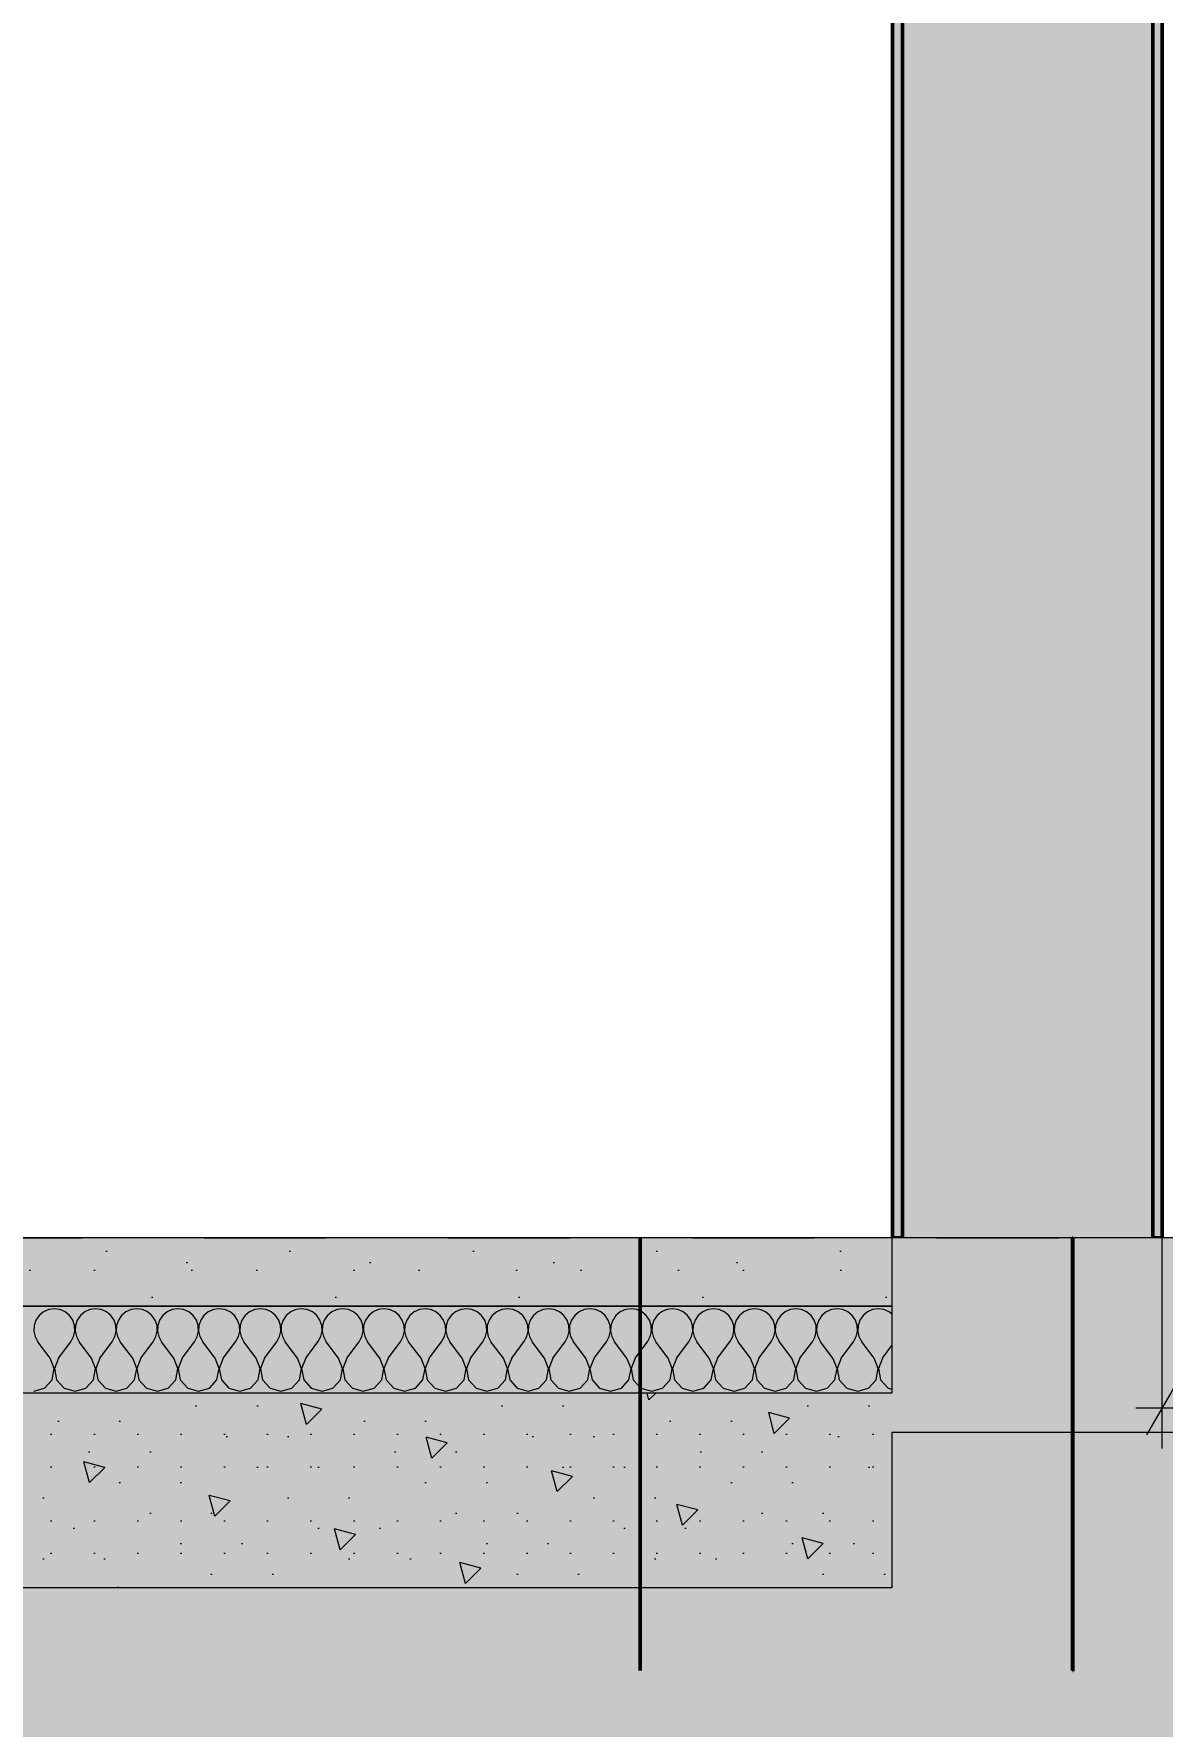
# Model space of a CAD drawing. Header units: millimetres. Extents: x -48147 to 1392261, y -496296 to 18123.
# Drawn here: x 1354969 to 1356273, y -492360 to -490404 of the extents above; entities that cross this region are included whole.
import ezdxf

# ---------------------------------------------------------------- set-up
doc = ezdxf.new("R2010")
doc.units = ezdxf.units.MM
doc.header["$MEASUREMENT"] = 0
doc.linetypes.add('Dashed', pattern=[2822.222233, 1411.111116, -1411.111116])
doc.linetypes.add('Wipeout_Contour', pattern=[1000, 0, -1000])
for name, color, linetype, lineweight, true_color in [('0_Pen_No__105', 7, 'Continuous', 15, 0xa6a6a6), ('HATCHING_Pen_No__145', 7, 'Continuous', 0, 0xa6a6a6), ('New_A-20-M_Floor_Slab_Pen_No__107', 7, 'Continuous', 15, 0xa6a6a6), ('New_A-20-M_Floor_Slab_Pen_No__109', 7, 'Continuous', 15, 0xa6a6a6), ('New_A-20-M_Floor_Slab_Pen_No__147', 7, 'Continuous', 0, 0x606060), ('New_A-20-M_Floor_Slab_Pen_No__162', 7, 'Continuous', 0, 0xe47200), ('New_A-25-M_Wall_Int_Pen_No__27', 7, 'Continuous', 50, 0x2a2a2a), ('New_A-25-M_Wall_Int_Pen_No__81', 7, 'Continuous', 20, 0x6a6a6a), ('New_S-280-M_STRUCT_FRAME.IFC Import_Pen_No__104', 7, 'Continuous', 15, 0xa6a6a6), ('New_S-280-M_STRUCT_FRAME.IFC Import_Pen_No__24', 7, 'Continuous', 50, 0x2a2a2a)]:
    doc.layers.add(name, color=color, linetype=linetype, lineweight=lineweight, true_color=true_color)
for name, color, linetype, lineweight in [('A-35-M_FFE_Sanitary_Pen_No__87', 8, 'Continuous', 20), ('A-95-D_1_20_Pen_No__1', 7, 'Continuous', 13), ('New_A-20-M_Floor_Slab_Pen_No__1', 7, 'Continuous', 13), ('New_S-280-M_STRUCT_FRAME.IFC Import_Pen_No__4', 7, 'Continuous', 20)]:
    doc.layers.add(name, color=color, linetype=linetype, lineweight=lineweight)
for name, color, linetype in [('A-95-D_1_20', 7, 'Continuous'), ('New_A-20-M_Floor_Slab', 7, 'Continuous'), ('New_A-25-M_Wall_Int', 7, 'Continuous'), ('New_S-280-M_STRUCT_FRAME.IFC Import', 7, 'Continuous')]:
    doc.layers.add(name, color=color, linetype=linetype)
doc.styles.add('GENERATED_STYLE_2', font='')
doc.styles.get('GENERATED_STYLE_2').set_extended_font_data('Arial')
doc.dimstyles.new('GENERATED_STYLE__6', dxfattribs={"dimtxt": 150, "dimasz": 47.5, "dimexe": 0.18, "dimexo": 0, "dimgap": 0.09, "dimtad": 1, "dimtih": 1, "dimtoh": 1, "dimdec": 0, "dimzin": 0, "dimdsep": 46, "dimtxsty": 'GENERATED_STYLE_2', "dimblk": 'ARROWHEAD_2', "dimblk1": 'ARROWHEAD_2', "dimblk2": 'ARROWHEAD_2', "dimcen": 0.09, "dimclrd": 7, "dimclre": 7, "dimclrt": 7, "dimadec": 0, "dimazin": 0, "dimtfac": 1, "dimtdec": 4, "dimtmove": 0, "dimatfit": 3, "dimfxl": 1, "dimtolj": 1, "dimtzin": 0, "dimarcsym": 0})
pattern_1 = [(45, (1317838.7, -491795.52), (-183.7117, 183.7117), [25, -125]), (45, (1317799.88, -491650.63), (-183.7117, 183.7117), [25, -125]), (105, (1317838.7, -491795.52), (250.9549, 67.2432), [25, -125]), (105, (1317944.76, -491689.45), (250.9549, 67.2432), [25, -125]), (165, (1317856.38, -491777.84), (67.2432, 250.9549), [25, -125]), (165, (1317962.44, -491671.77), (67.2432, 250.9549), [25, -125]), (45, (1317821.02, -491777.84), (-35.35534, 35.35534), [0, -50, 0, -75]), (90, (1317838.7, -491760.16), (-50, 0), [0, -37.5, 0, -62.5])]

# ---------------------------------------------------------------- blocks, each defined once
blk = doc.blocks.new('Section Elem_3_1', base_point=(1317838.7, -491795.5))
at = {"layer": 'New_A-25-M_Wall_Int_Pen_No__81', "linetype": 'Continuous', "lineweight": 0, "true_color": 0x353535}
blk.add_hatch(color=250, dxfattribs=at).paths.add_polyline_path([(1355973, -480095.5), (1355973, -491795.5), (1356273, -491795.5), (1356273, -480095.5)])
at = {"layer": 'New_A-25-M_Wall_Int_Pen_No__27', "linetype": 'Continuous'}
for p, q in [((1355973, -480095.5), (1355973, -491795.5)), ((1356273, -480095.5), (1356273, -491795.5)), ((1356273, -491795.5), (1356262.1, -491795.5))]:
    blk.add_line(p, q, dxfattribs=at)
blk = doc.blocks.new('Section Elem_4_1', base_point=(1317838.7, -491795.5))
at = {"layer": 'New_A-25-M_Wall_Int_Pen_No__27', "linetype": 'Continuous'}
blk.add_line((1356262.1, -480095.5), (1356262.1, -491795.5), dxfattribs=at)
at = {"color": 254, "linetype": 'Wipeout_Contour', "lineweight": 0, "ltscale": 5767097.408295587}
blk.add_wipeout([(1355907.2, -491795.5), (1355912.9, -491795.5), (1355912.9, -488447), (1355907.2, -488447)], dxfattribs=at).dxf.layer = 'New_A-25-M_Wall_Int'
at = {"color": 254, "linetype": 'Wipeout_Contour', "lineweight": 0, "ltscale": 5767164.622642166}
blk.add_wipeout([(1355942.9, -488447), (1355912.9, -488447), (1355912.9, -491795.5), (1355942.9, -491795.5)], dxfattribs=at).dxf.layer = 'New_A-25-M_Wall_Int'
at = {"color": 254, "linetype": 'Wipeout_Contour', "lineweight": 0, "ltscale": 5767255.746712143}
blk.add_wipeout([(1355942.9, -491795.5), (1355961.3, -491795.5), (1355961.3, -488447), (1355942.9, -488447)], dxfattribs=at).dxf.layer = 'New_A-25-M_Wall_Int'
at = {"layer": 'New_A-25-M_Wall_Int_Pen_No__81', "linetype": 'Continuous', "lineweight": 0, "true_color": 0x353535}
blk.add_hatch(color=250, dxfattribs=at).paths.add_polyline_path([(1356262.1, -491795.5), (1356262.1, -480095.5), (1355961.3, -480095.5), (1355961.3, -491795.5)])
at = {"layer": 'New_A-25-M_Wall_Int_Pen_No__27', "linetype": 'Continuous'}
for p in [(1355961.3, -480095.5), (1355973, -491795.5)]:
    blk.add_line(p, (1355961.3, -491795.5), dxfattribs=at)
blk = doc.blocks.new('*X100', base_point=(1317838.7, -491795.5))
at = {"layer": 'New_A-20-M_Floor_Slab_Pen_No__107', "linetype": 'Continuous'}
for p, q in [((1354979.9, -491881), (1354974.8, -491885.1)), ((1354985.9, -491878.3), (1354979.9, -491881)), ((1354992.4, -491877.4), (1354985.9, -491878.3)), ((1354998.9, -491878.3), (1354992.4, -491877.4)), ((1355004.9, -491881), (1354998.9, -491878.3)), ((1355010, -491885.1), (1355004.9, -491881)), ((1355027.5, -491881), (1355022.4, -491885.1)), ((1355033.5, -491878.3), (1355027.5, -491881)), ((1355040, -491877.4), (1355033.5, -491878.3)), ((1355046.5, -491878.3), (1355040, -491877.4)), ((1355052.5, -491881), (1355046.5, -491878.3)), ((1355057.6, -491885.1), (1355052.5, -491881)), ((1355075.1, -491881), (1355070, -491885.1)), ((1355081.1, -491878.3), (1355075.1, -491881)), ((1355087.6, -491877.4), (1355081.1, -491878.3)), ((1355094.1, -491878.3), (1355087.6, -491877.4)), ((1355100.1, -491881), (1355094.1, -491878.3)), ((1355105.2, -491885.1), (1355100.1, -491881)), ((1355122.7, -491881), (1355117.7, -491885.1)), ((1355128.7, -491878.3), (1355122.7, -491881)), ((1355135.2, -491877.4), (1355128.7, -491878.3)), ((1355141.7, -491878.3), (1355135.2, -491877.4)), ((1355147.8, -491881), (1355141.7, -491878.3)), ((1355152.8, -491885.1), (1355147.8, -491881)), ((1355170.3, -491881), (1355165.3, -491885.1)), ((1355176.4, -491878.3), (1355170.3, -491881)), ((1355182.9, -491877.4), (1355176.4, -491878.3)), ((1355189.4, -491878.3), (1355182.9, -491877.4)), ((1355195.4, -491881), (1355189.4, -491878.3)), ((1355200.4, -491885.1), (1355195.4, -491881)), ((1355218, -491881), (1355212.9, -491885.1)), ((1355224, -491878.3), (1355218, -491881)), ((1355230.5, -491877.4), (1355224, -491878.3)), ((1355237, -491878.3), (1355230.5, -491877.4)), ((1355243, -491881), (1355237, -491878.3)), ((1355248.1, -491885.1), (1355243, -491881)), ((1355265.6, -491881), (1355260.5, -491885.1)), ((1355271.6, -491878.3), (1355265.6, -491881)), ((1355278.1, -491877.4), (1355271.6, -491878.3)), ((1355284.6, -491878.3), (1355278.1, -491877.4)), ((1355290.6, -491881), (1355284.6, -491878.3)), ((1355295.7, -491885.1), (1355290.6, -491881)), ((1355313.2, -491881), (1355308.1, -491885.1)), ((1355319.2, -491878.3), (1355313.2, -491881)), ((1355325.7, -491877.4), (1355319.2, -491878.3)), ((1355332.2, -491878.3), (1355325.7, -491877.4)), ((1355338.2, -491881), (1355332.2, -491878.3)), ((1355343.3, -491885.1), (1355338.2, -491881)), ((1355360.8, -491881), (1355355.8, -491885.1)), ((1355366.8, -491878.3), (1355360.8, -491881)), ((1355373.3, -491877.4), (1355366.8, -491878.3)), ((1355379.8, -491878.3), (1355373.3, -491877.4)), ((1355385.9, -491881), (1355379.8, -491878.3)), ((1355390.9, -491885.1), (1355385.9, -491881)), ((1355408.4, -491881), (1355403.4, -491885.1)), ((1355414.5, -491878.3), (1355408.4, -491881)), ((1355421, -491877.4), (1355414.5, -491878.3)), ((1355427.5, -491878.3), (1355421, -491877.4)), ((1355433.5, -491881), (1355427.5, -491878.3)), ((1355438.5, -491885.1), (1355433.5, -491881)), ((1355456.1, -491881), (1355451, -491885.1)), ((1355462.1, -491878.3), (1355456.1, -491881)), ((1355468.6, -491877.4), (1355462.1, -491878.3)), ((1355475.1, -491878.3), (1355468.6, -491877.4)), ((1355481.1, -491881), (1355475.1, -491878.3)), ((1355486.2, -491885.1), (1355481.1, -491881)), ((1355503.7, -491881), (1355498.6, -491885.1)), ((1355509.7, -491878.3), (1355503.7, -491881)), ((1355516.2, -491877.4), (1355509.7, -491878.3)), ((1355522.7, -491878.3), (1355516.2, -491877.4)), ((1355528.7, -491881), (1355522.7, -491878.3)), ((1355533.8, -491885.1), (1355528.7, -491881)), ((1355551.3, -491881), (1355546.2, -491885.1)), ((1355557.3, -491878.3), (1355551.3, -491881)), ((1355563.8, -491877.4), (1355557.3, -491878.3)), ((1355570.3, -491878.3), (1355563.8, -491877.4)), ((1355576.3, -491881), (1355570.3, -491878.3)), ((1355581.4, -491885.1), (1355576.3, -491881)), ((1355598.9, -491881), (1355593.9, -491885.1)), ((1355604.9, -491878.3), (1355598.9, -491881)), ((1355611.4, -491877.4), (1355604.9, -491878.3)), ((1355617.9, -491878.3), (1355611.4, -491877.4)), ((1355623.9, -491881), (1355617.9, -491878.3)), ((1355629, -491885.1), (1355623.9, -491881)), ((1355646.5, -491881), (1355641.5, -491885.1)), ((1355652.5, -491878.3), (1355646.5, -491881)), ((1355659.1, -491877.4), (1355652.5, -491878.3)), ((1355665.6, -491878.3), (1355659.1, -491877.4)), ((1355671.6, -491881), (1355665.6, -491878.3)), ((1355676.6, -491885.1), (1355671.6, -491881)), ((1355694.2, -491881), (1355689.1, -491885.1)), ((1355700.2, -491878.3), (1355694.2, -491881)), ((1355706.7, -491877.4), (1355700.2, -491878.3)), ((1355713.2, -491878.3), (1355706.7, -491877.4)), ((1355719.2, -491881), (1355713.2, -491878.3)), ((1355724.2, -491885.1), (1355719.2, -491881)), ((1355741.8, -491881), (1355736.7, -491885.1)), ((1355747.8, -491878.3), (1355741.8, -491881)), ((1355754.3, -491877.4), (1355747.8, -491878.3)), ((1355760.8, -491878.3), (1355754.3, -491877.4)), ((1355766.8, -491881), (1355760.8, -491878.3)), ((1355771.9, -491885.1), (1355766.8, -491881)), ((1355789.4, -491881), (1355784.3, -491885.1)), ((1355795.4, -491878.3), (1355789.4, -491881)), ((1355801.9, -491877.4), (1355795.4, -491878.3)), ((1355808.4, -491878.3), (1355801.9, -491877.4)), ((1355814.4, -491881), (1355808.4, -491878.3)), ((1355819.5, -491885.1), (1355814.4, -491881)), ((1355837, -491881), (1355832, -491885.1)), ((1355843, -491878.3), (1355837, -491881)), ((1355849.5, -491877.4), (1355843, -491878.3)), ((1355856, -491878.3), (1355849.5, -491877.4)), ((1355862, -491881), (1355856, -491878.3)), ((1355867.1, -491885.1), (1355862, -491881)), ((1355884.6, -491881), (1355879.6, -491885.1)), ((1355890.6, -491878.3), (1355884.6, -491881)), ((1355897.1, -491877.4), (1355890.6, -491878.3)), ((1355903.7, -491878.3), (1355897.1, -491877.4)), ((1355909.7, -491881), (1355903.7, -491878.3)), ((1355914.7, -491885.1), (1355909.7, -491881)), ((1355932.2, -491881), (1355927.2, -491885.1)), ((1355938.3, -491878.3), (1355932.2, -491881)), ((1355944.8, -491877.4), (1355938.3, -491878.3)), ((1355951.3, -491878.3), (1355944.8, -491877.4)), ((1355957.3, -491881), (1355951.3, -491878.3)), ((1355960.5, -491883.6), (1355957.3, -491881)), ((1354969, -491896.8), (1354968.7, -491903.3)), ((1354971.1, -491890.6), (1354969, -491896.8)), ((1354974.8, -491885.1), (1354971.1, -491890.6)), ((1355013.7, -491890.6), (1355010, -491885.1)), ((1355015.8, -491896.8), (1355013.7, -491890.6)), ((1355016.1, -491903.3), (1355015.8, -491896.8)), ((1355016.6, -491896.8), (1355016.3, -491903.3)), ((1355018.7, -491890.6), (1355016.6, -491896.8)), ((1355022.4, -491885.1), (1355018.7, -491890.6)), ((1355061.3, -491890.6), (1355057.6, -491885.1)), ((1355063.4, -491896.8), (1355061.3, -491890.6)), ((1355063.7, -491903.3), (1355063.4, -491896.8)), ((1355064.2, -491896.8), (1355063.9, -491903.3)), ((1355066.3, -491890.6), (1355064.2, -491896.8)), ((1355070, -491885.1), (1355066.3, -491890.6)), ((1355108.9, -491890.6), (1355105.2, -491885.1)), ((1355111, -491896.8), (1355108.9, -491890.6)), ((1355111.3, -491903.3), (1355111, -491896.8)), ((1355111.8, -491896.8), (1355111.5, -491903.3)), ((1355113.9, -491890.6), (1355111.8, -491896.8)), ((1355117.7, -491885.1), (1355113.9, -491890.6)), ((1355156.5, -491890.6), (1355152.8, -491885.1)), ((1355158.6, -491896.8), (1355156.5, -491890.6)), ((1355159, -491903.3), (1355158.6, -491896.8)), ((1355159.5, -491896.8), (1355159.1, -491903.3)), ((1355161.6, -491890.6), (1355159.5, -491896.8)), ((1355165.3, -491885.1), (1355161.6, -491890.6)), ((1355204.2, -491890.6), (1355200.4, -491885.1)), ((1355206.3, -491896.8), (1355204.2, -491890.6)), ((1355206.6, -491903.3), (1355206.3, -491896.8)), ((1355207.1, -491896.8), (1355206.8, -491903.3)), ((1355209.2, -491890.6), (1355207.1, -491896.8)), ((1355212.9, -491885.1), (1355209.2, -491890.6)), ((1355251.8, -491890.6), (1355248.1, -491885.1)), ((1355253.9, -491896.8), (1355251.8, -491890.6)), ((1355254.2, -491903.3), (1355253.9, -491896.8)), ((1355254.7, -491896.8), (1355254.4, -491903.3)), ((1355256.8, -491890.6), (1355254.7, -491896.8)), ((1355260.5, -491885.1), (1355256.8, -491890.6)), ((1355299.4, -491890.6), (1355295.7, -491885.1)), ((1355301.5, -491896.8), (1355299.4, -491890.6)), ((1355301.8, -491903.3), (1355301.5, -491896.8)), ((1355302.3, -491896.8), (1355302, -491903.3)), ((1355304.4, -491890.6), (1355302.3, -491896.8)), ((1355308.1, -491885.1), (1355304.4, -491890.6)), ((1355347, -491890.6), (1355343.3, -491885.1)), ((1355349.1, -491896.8), (1355347, -491890.6)), ((1355349.4, -491903.3), (1355349.1, -491896.8)), ((1355349.9, -491896.8), (1355349.6, -491903.3)), ((1355352, -491890.6), (1355349.9, -491896.8)), ((1355355.8, -491885.1), (1355352, -491890.6)), ((1355394.6, -491890.6), (1355390.9, -491885.1)), ((1355396.7, -491896.8), (1355394.6, -491890.6)), ((1355397.1, -491903.3), (1355396.7, -491896.8)), ((1355397.6, -491896.8), (1355397.2, -491903.3)), ((1355399.7, -491890.6), (1355397.6, -491896.8)), ((1355403.4, -491885.1), (1355399.7, -491890.6)), ((1355442.3, -491890.6), (1355438.5, -491885.1)), ((1355444.4, -491896.8), (1355442.3, -491890.6)), ((1355444.7, -491903.3), (1355444.4, -491896.8)), ((1355445.2, -491896.8), (1355444.9, -491903.3)), ((1355447.3, -491890.6), (1355445.2, -491896.8)), ((1355451, -491885.1), (1355447.3, -491890.6)), ((1355489.9, -491890.6), (1355486.2, -491885.1)), ((1355492, -491896.8), (1355489.9, -491890.6)), ((1355492.3, -491903.3), (1355492, -491896.8)), ((1355492.8, -491896.8), (1355492.5, -491903.3)), ((1355494.9, -491890.6), (1355492.8, -491896.8)), ((1355498.6, -491885.1), (1355494.9, -491890.6)), ((1355537.5, -491890.6), (1355533.8, -491885.1)), ((1355539.6, -491896.8), (1355537.5, -491890.6)), ((1355539.9, -491903.3), (1355539.6, -491896.8)), ((1355540.4, -491896.8), (1355540.1, -491903.3)), ((1355542.5, -491890.6), (1355540.4, -491896.8)), ((1355546.2, -491885.1), (1355542.5, -491890.6)), ((1355585.1, -491890.6), (1355581.4, -491885.1)), ((1355587.2, -491896.8), (1355585.1, -491890.6)), ((1355587.5, -491903.3), (1355587.2, -491896.8)), ((1355588, -491896.8), (1355587.7, -491903.3)), ((1355590.1, -491890.6), (1355588, -491896.8)), ((1355593.9, -491885.1), (1355590.1, -491890.6)), ((1355632.7, -491890.6), (1355629, -491885.1)), ((1355634.8, -491896.8), (1355632.7, -491890.6)), ((1355635.1, -491903.3), (1355634.8, -491896.8)), ((1355635.7, -491896.8), (1355635.3, -491903.3)), ((1355637.8, -491890.6), (1355635.7, -491896.8)), ((1355641.5, -491885.1), (1355637.8, -491890.6)), ((1355680.3, -491890.6), (1355676.6, -491885.1)), ((1355682.4, -491896.8), (1355680.3, -491890.6)), ((1355682.8, -491903.3), (1355682.4, -491896.8)), ((1355683.3, -491896.8), (1355683, -491903.3)), ((1355685.4, -491890.6), (1355683.3, -491896.8)), ((1355689.1, -491885.1), (1355685.4, -491890.6)), ((1355728, -491890.6), (1355724.2, -491885.1)), ((1355730.1, -491896.8), (1355728, -491890.6)), ((1355730.4, -491903.3), (1355730.1, -491896.8)), ((1355730.9, -491896.8), (1355730.6, -491903.3)), ((1355733, -491890.6), (1355730.9, -491896.8)), ((1355736.7, -491885.1), (1355733, -491890.6)), ((1355775.6, -491890.6), (1355771.9, -491885.1)), ((1355777.7, -491896.8), (1355775.6, -491890.6)), ((1355778, -491903.3), (1355777.7, -491896.8)), ((1355778.5, -491896.8), (1355778.2, -491903.3)), ((1355780.6, -491890.6), (1355778.5, -491896.8)), ((1355784.3, -491885.1), (1355780.6, -491890.6)), ((1355823.2, -491890.6), (1355819.5, -491885.1)), ((1355825.3, -491896.8), (1355823.2, -491890.6)), ((1355825.6, -491903.3), (1355825.3, -491896.8)), ((1355826.1, -491896.8), (1355825.8, -491903.3)), ((1355828.2, -491890.6), (1355826.1, -491896.8)), ((1355832, -491885.1), (1355828.2, -491890.6)), ((1355870.8, -491890.6), (1355867.1, -491885.1)), ((1355872.9, -491896.8), (1355870.8, -491890.6)), ((1355873.2, -491903.3), (1355872.9, -491896.8)), ((1355873.8, -491896.8), (1355873.4, -491903.3)), ((1355875.9, -491890.6), (1355873.8, -491896.8)), ((1355879.6, -491885.1), (1355875.9, -491890.6)), ((1355918.4, -491890.6), (1355914.7, -491885.1)), ((1355920.5, -491896.8), (1355918.4, -491890.6)), ((1355920.9, -491903.3), (1355920.5, -491896.8)), ((1355921.4, -491896.8), (1355921.1, -491903.3)), ((1355923.5, -491890.6), (1355921.4, -491896.8)), ((1355927.2, -491885.1), (1355923.5, -491890.6)), ((1354968.7, -491903.3), (1354970.2, -491909.7)), ((1354970.2, -491909.7), (1354973.3, -491915.5)), ((1354987.6, -491934.5), (1354973.3, -491915.5)), ((1354997.1, -491934.5), (1355011.4, -491915.5)), ((1355011.4, -491915.5), (1355014.6, -491909.7)), ((1355014.6, -491909.7), (1355016.1, -491903.3)), ((1355016.3, -491903.3), (1355017.8, -491909.7)), ((1355017.8, -491909.7), (1355021, -491915.5)), ((1355035.2, -491934.5), (1355021, -491915.5)), ((1355044.8, -491934.5), (1355059.1, -491915.5)), ((1355059.1, -491915.5), (1355062.2, -491909.7)), ((1355062.2, -491909.7), (1355063.7, -491903.3)), ((1355063.9, -491903.3), (1355065.4, -491909.7)), ((1355065.4, -491909.7), (1355068.6, -491915.5)), ((1355082.9, -491934.5), (1355068.6, -491915.5)), ((1355092.4, -491934.5), (1355106.7, -491915.5)), ((1355106.7, -491915.5), (1355109.8, -491909.7)), ((1355109.8, -491909.7), (1355111.3, -491903.3)), ((1355111.5, -491903.3), (1355113, -491909.7)), ((1355113, -491909.7), (1355116.2, -491915.5)), ((1355130.5, -491934.5), (1355116.2, -491915.5)), ((1355140, -491934.5), (1355154.3, -491915.5)), ((1355154.3, -491915.5), (1355157.5, -491909.7)), ((1355157.5, -491909.7), (1355159, -491903.3)), ((1355159.1, -491903.3), (1355160.6, -491909.7)), ((1355160.6, -491909.7), (1355163.8, -491915.5)), ((1355178.1, -491934.5), (1355163.8, -491915.5)), ((1355187.6, -491934.5), (1355201.9, -491915.5)), ((1355201.9, -491915.5), (1355205.1, -491909.7)), ((1355205.1, -491909.7), (1355206.6, -491903.3)), ((1355206.8, -491903.3), (1355208.3, -491909.7)), ((1355208.3, -491909.7), (1355211.4, -491915.5)), ((1355225.7, -491934.5), (1355211.4, -491915.5)), ((1355235.2, -491934.5), (1355249.5, -491915.5)), ((1355249.5, -491915.5), (1355252.7, -491909.7)), ((1355252.7, -491909.7), (1355254.2, -491903.3)), ((1355254.4, -491903.3), (1355255.9, -491909.7)), ((1355255.9, -491909.7), (1355259.1, -491915.5)), ((1355273.3, -491934.5), (1355259.1, -491915.5)), ((1355282.9, -491934.5), (1355297.1, -491915.5)), ((1355297.1, -491915.5), (1355300.3, -491909.7)), ((1355300.3, -491909.7), (1355301.8, -491903.3)), ((1355302, -491903.3), (1355303.5, -491909.7)), ((1355303.5, -491909.7), (1355306.7, -491915.5)), ((1355321, -491934.5), (1355306.7, -491915.5)), ((1355330.5, -491934.5), (1355344.8, -491915.5)), ((1355344.8, -491915.5), (1355347.9, -491909.7)), ((1355347.9, -491909.7), (1355349.4, -491903.3)), ((1355349.6, -491903.3), (1355351.1, -491909.7)), ((1355351.1, -491909.7), (1355354.3, -491915.5)), ((1355368.6, -491934.5), (1355354.3, -491915.5)), ((1355378.1, -491934.5), (1355392.4, -491915.5)), ((1355392.4, -491915.5), (1355395.6, -491909.7)), ((1355395.6, -491909.7), (1355397.1, -491903.3)), ((1355397.2, -491903.3), (1355398.7, -491909.7)), ((1355398.7, -491909.7), (1355401.9, -491915.5)), ((1355416.2, -491934.5), (1355401.9, -491915.5)), ((1355425.7, -491934.5), (1355440, -491915.5)), ((1355440, -491915.5), (1355443.2, -491909.7)), ((1355443.2, -491909.7), (1355444.7, -491903.3)), ((1355444.9, -491903.3), (1355446.3, -491909.7)), ((1355446.3, -491909.7), (1355449.5, -491915.5)), ((1355463.8, -491934.5), (1355449.5, -491915.5)), ((1355473.3, -491934.5), (1355487.6, -491915.5)), ((1355487.6, -491915.5), (1355490.8, -491909.7)), ((1355490.8, -491909.7), (1355492.3, -491903.3)), ((1355492.5, -491903.3), (1355494, -491909.7)), ((1355494, -491909.7), (1355497.1, -491915.5)), ((1355511.4, -491934.5), (1355497.1, -491915.5)), ((1355521, -491934.5), (1355535.2, -491915.5)), ((1355535.2, -491915.5), (1355538.4, -491909.7)), ((1355538.4, -491909.7), (1355539.9, -491903.3)), ((1355540.1, -491903.3), (1355541.6, -491909.7)), ((1355541.6, -491909.7), (1355544.8, -491915.5)), ((1355559.1, -491934.5), (1355544.8, -491915.5)), ((1355568.6, -491934.5), (1355582.9, -491915.5)), ((1355582.9, -491915.5), (1355586, -491909.7)), ((1355586, -491909.7), (1355587.5, -491903.3)), ((1355587.7, -491903.3), (1355589.2, -491909.7)), ((1355589.2, -491909.7), (1355592.4, -491915.5)), ((1355606.7, -491934.5), (1355592.4, -491915.5)), ((1355616.2, -491934.5), (1355630.5, -491915.5)), ((1355630.5, -491915.5), (1355633.7, -491909.7)), ((1355633.7, -491909.7), (1355635.1, -491903.3)), ((1355635.3, -491903.3), (1355636.8, -491909.7)), ((1355636.8, -491909.7), (1355640, -491915.5)), ((1355654.3, -491934.5), (1355640, -491915.5)), ((1355663.8, -491934.5), (1355678.1, -491915.5)), ((1355678.1, -491915.5), (1355681.3, -491909.7)), ((1355681.3, -491909.7), (1355682.8, -491903.3)), ((1355683, -491903.3), (1355684.4, -491909.7)), ((1355684.4, -491909.7), (1355687.6, -491915.5)), ((1355701.9, -491934.5), (1355687.6, -491915.5)), ((1355711.4, -491934.5), (1355725.7, -491915.5)), ((1355725.7, -491915.5), (1355728.9, -491909.7)), ((1355728.9, -491909.7), (1355730.4, -491903.3)), ((1355730.6, -491903.3), (1355732.1, -491909.7)), ((1355732.1, -491909.7), (1355735.2, -491915.5)), ((1355749.5, -491934.5), (1355735.2, -491915.5)), ((1355759.1, -491934.5), (1355773.3, -491915.5)), ((1355773.3, -491915.5), (1355776.5, -491909.7)), ((1355776.5, -491909.7), (1355778, -491903.3)), ((1355778.2, -491903.3), (1355779.7, -491909.7)), ((1355779.7, -491909.7), (1355782.9, -491915.5)), ((1355797.1, -491934.5), (1355782.9, -491915.5)), ((1355806.7, -491934.5), (1355821, -491915.5)), ((1355821, -491915.5), (1355824.1, -491909.7)), ((1355824.1, -491909.7), (1355825.6, -491903.3)), ((1355825.8, -491903.3), (1355827.3, -491909.7)), ((1355827.3, -491909.7), (1355830.5, -491915.5)), ((1355844.8, -491934.5), (1355830.5, -491915.5)), ((1355854.3, -491934.5), (1355868.6, -491915.5)), ((1355868.6, -491915.5), (1355871.8, -491909.7)), ((1355871.8, -491909.7), (1355873.2, -491903.3)), ((1355873.4, -491903.3), (1355874.9, -491909.7)), ((1355874.9, -491909.7), (1355878.1, -491915.5)), ((1355892.4, -491934.5), (1355878.1, -491915.5)), ((1355901.9, -491934.5), (1355916.2, -491915.5)), ((1355916.2, -491915.5), (1355919.4, -491909.7)), ((1355919.4, -491909.7), (1355920.9, -491903.3)), ((1355921.1, -491903.3), (1355922.5, -491909.7)), ((1355922.5, -491909.7), (1355925.7, -491915.5)), ((1355940, -491934.5), (1355925.7, -491915.5)), ((1355949.5, -491934.5), (1355960.5, -491919.9)), ((1354992.3, -491946.7), (1354987.6, -491934.5)), ((1354997.1, -491934.5), (1354992.5, -491946.7)), ((1355039.9, -491946.7), (1355035.2, -491934.5)), ((1355044.8, -491934.5), (1355040.1, -491946.7)), ((1355087.5, -491946.7), (1355082.9, -491934.5)), ((1355092.4, -491934.5), (1355087.7, -491946.7)), ((1355135.1, -491946.7), (1355130.5, -491934.5)), ((1355140, -491934.5), (1355135.3, -491946.7)), ((1355182.8, -491946.7), (1355178.1, -491934.5)), ((1355187.6, -491934.5), (1355183, -491946.7)), ((1355230.4, -491946.7), (1355225.7, -491934.5)), ((1355235.2, -491934.5), (1355230.6, -491946.7)), ((1355278, -491946.7), (1355273.3, -491934.5)), ((1355282.9, -491934.5), (1355278.2, -491946.7)), ((1355325.6, -491946.7), (1355321, -491934.5)), ((1355330.5, -491934.5), (1355325.8, -491946.7)), ((1355373.2, -491946.7), (1355368.6, -491934.5)), ((1355378.1, -491934.5), (1355373.4, -491946.7)), ((1355420.9, -491946.7), (1355416.2, -491934.5)), ((1355425.7, -491934.5), (1355421.1, -491946.7)), ((1355468.5, -491946.7), (1355463.8, -491934.5)), ((1355473.3, -491934.5), (1355468.7, -491946.7)), ((1355516.1, -491946.7), (1355511.4, -491934.5)), ((1355521, -491934.5), (1355516.3, -491946.7)), ((1355563.7, -491946.7), (1355559.1, -491934.5)), ((1355568.6, -491934.5), (1355563.9, -491946.7)), ((1355611.3, -491946.7), (1355606.7, -491934.5)), ((1355616.2, -491934.5), (1355611.5, -491946.7)), ((1355659, -491946.7), (1355654.3, -491934.5)), ((1355663.8, -491934.5), (1355659.1, -491946.7)), ((1355706.6, -491946.7), (1355701.9, -491934.5)), ((1355711.4, -491934.5), (1355706.8, -491946.7)), ((1355754.2, -491946.7), (1355749.5, -491934.5)), ((1355759.1, -491934.5), (1355754.4, -491946.7)), ((1355801.8, -491946.7), (1355797.1, -491934.5)), ((1355806.7, -491934.5), (1355802, -491946.7)), ((1355849.4, -491946.7), (1355844.8, -491934.5)), ((1355854.3, -491934.5), (1355849.6, -491946.7)), ((1355897.1, -491946.7), (1355892.4, -491934.5)), ((1355901.9, -491934.5), (1355897.2, -491946.7)), ((1355944.7, -491946.7), (1355940, -491934.5)), ((1355949.5, -491934.5), (1355944.9, -491946.7)), ((1354981.1, -491969.1), (1354989.9, -491959.5)), ((1354989.9, -491959.5), (1354992.3, -491946.7)), ((1354992.5, -491946.7), (1354994.9, -491959.5)), ((1354994.9, -491959.5), (1355003.7, -491969.1)), ((1355028.7, -491969.1), (1355037.5, -491959.5)), ((1355037.5, -491959.5), (1355039.9, -491946.7)), ((1355040.1, -491946.7), (1355042.5, -491959.5)), ((1355042.5, -491959.5), (1355051.3, -491969.1)), ((1355076.3, -491969.1), (1355085.1, -491959.5)), ((1355085.1, -491959.5), (1355087.5, -491946.7)), ((1355087.7, -491946.7), (1355090.1, -491959.5)), ((1355090.1, -491959.5), (1355098.9, -491969.1)), ((1355123.9, -491969.1), (1355132.7, -491959.5)), ((1355132.7, -491959.5), (1355135.1, -491946.7)), ((1355135.3, -491946.7), (1355137.8, -491959.5)), ((1355137.8, -491959.5), (1355146.5, -491969.1)), ((1355171.6, -491969.1), (1355180.3, -491959.5)), ((1355180.3, -491959.5), (1355182.8, -491946.7)), ((1355183, -491946.7), (1355185.4, -491959.5)), ((1355185.4, -491959.5), (1355194.2, -491969.1)), ((1355219.2, -491969.1), (1355228, -491959.5)), ((1355228, -491959.5), (1355230.4, -491946.7)), ((1355230.6, -491946.7), (1355233, -491959.5)), ((1355233, -491959.5), (1355241.8, -491969.1)), ((1355266.8, -491969.1), (1355275.6, -491959.5)), ((1355275.6, -491959.5), (1355278, -491946.7)), ((1355278.2, -491946.7), (1355280.6, -491959.5)), ((1355280.6, -491959.5), (1355289.4, -491969.1)), ((1355314.4, -491969.1), (1355323.2, -491959.5)), ((1355323.2, -491959.5), (1355325.6, -491946.7)), ((1355325.8, -491946.7), (1355328.2, -491959.5)), ((1355328.2, -491959.5), (1355337, -491969.1)), ((1355362, -491969.1), (1355370.8, -491959.5)), ((1355370.8, -491959.5), (1355373.2, -491946.7)), ((1355373.4, -491946.7), (1355375.9, -491959.5)), ((1355375.9, -491959.5), (1355384.6, -491969.1)), ((1355409.7, -491969.1), (1355418.4, -491959.5)), ((1355418.4, -491959.5), (1355420.9, -491946.7)), ((1355421.1, -491946.7), (1355423.5, -491959.5)), ((1355423.5, -491959.5), (1355432.2, -491969.1)), ((1355457.3, -491969.1), (1355466.1, -491959.5)), ((1355466.1, -491959.5), (1355468.5, -491946.7)), ((1355468.7, -491946.7), (1355471.1, -491959.5)), ((1355471.1, -491959.5), (1355479.9, -491969.1)), ((1355504.9, -491969.1), (1355513.7, -491959.5)), ((1355513.7, -491959.5), (1355516.1, -491946.7)), ((1355516.3, -491946.7), (1355518.7, -491959.5)), ((1355518.7, -491959.5), (1355527.5, -491969.1)), ((1355552.5, -491969.1), (1355561.3, -491959.5)), ((1355561.3, -491959.5), (1355563.7, -491946.7)), ((1355563.9, -491946.7), (1355566.3, -491959.5)), ((1355566.3, -491959.5), (1355575.1, -491969.1)), ((1355600.1, -491969.1), (1355608.9, -491959.5)), ((1355608.9, -491959.5), (1355611.3, -491946.7)), ((1355611.5, -491946.7), (1355613.9, -491959.5)), ((1355613.9, -491959.5), (1355622.7, -491969.1)), ((1355647.8, -491969.1), (1355656.5, -491959.5)), ((1355656.5, -491959.5), (1355659, -491946.7)), ((1355659.1, -491946.7), (1355661.6, -491959.5)), ((1355661.6, -491959.5), (1355670.3, -491969.1)), ((1355695.4, -491969.1), (1355704.2, -491959.5)), ((1355704.2, -491959.5), (1355706.6, -491946.7)), ((1355706.8, -491946.7), (1355709.2, -491959.5)), ((1355709.2, -491959.5), (1355718, -491969.1)), ((1355743, -491969.1), (1355751.8, -491959.5)), ((1355751.8, -491959.5), (1355754.2, -491946.7)), ((1355754.4, -491946.7), (1355756.8, -491959.5)), ((1355756.8, -491959.5), (1355765.6, -491969.1)), ((1355790.6, -491969.1), (1355799.4, -491959.5)), ((1355799.4, -491959.5), (1355801.8, -491946.7)), ((1355802, -491946.7), (1355804.4, -491959.5)), ((1355804.4, -491959.5), (1355813.2, -491969.1)), ((1355838.2, -491969.1), (1355847, -491959.5)), ((1355847, -491959.5), (1355849.4, -491946.7)), ((1355849.6, -491946.7), (1355852, -491959.5)), ((1355852, -491959.5), (1355860.8, -491969.1)), ((1355885.9, -491969.1), (1355894.6, -491959.5)), ((1355894.6, -491959.5), (1355897.1, -491946.7)), ((1355897.2, -491946.7), (1355899.7, -491959.5)), ((1355899.7, -491959.5), (1355908.4, -491969.1)), ((1355933.5, -491969.1), (1355942.3, -491959.5)), ((1355942.3, -491959.5), (1355944.7, -491946.7)), ((1355944.9, -491946.7), (1355947.3, -491959.5)), ((1355947.3, -491959.5), (1355956.1, -491969.1)), ((1354968.6, -491972.6), (1354981.1, -491969.1)), ((1355003.7, -491969.1), (1355016.2, -491972.6)), ((1355016.2, -491972.6), (1355028.7, -491969.1)), ((1355051.3, -491969.1), (1355063.8, -491972.6)), ((1355063.8, -491972.6), (1355076.3, -491969.1)), ((1355098.9, -491969.1), (1355111.4, -491972.6)), ((1355111.4, -491972.6), (1355123.9, -491969.1)), ((1355146.5, -491969.1), (1355159.1, -491972.6)), ((1355159.1, -491972.6), (1355171.6, -491969.1)), ((1355194.2, -491969.1), (1355206.7, -491972.6)), ((1355206.7, -491972.6), (1355219.2, -491969.1)), ((1355241.8, -491969.1), (1355254.3, -491972.6)), ((1355254.3, -491972.6), (1355266.8, -491969.1)), ((1355289.4, -491969.1), (1355301.9, -491972.6)), ((1355301.9, -491972.6), (1355314.4, -491969.1)), ((1355337, -491969.1), (1355349.5, -491972.6)), ((1355349.5, -491972.6), (1355362, -491969.1)), ((1355384.6, -491969.1), (1355397.1, -491972.6)), ((1355397.1, -491972.6), (1355409.7, -491969.1)), ((1355432.2, -491969.1), (1355444.8, -491972.6)), ((1355444.8, -491972.6), (1355457.3, -491969.1)), ((1355479.9, -491969.1), (1355492.4, -491972.6)), ((1355492.4, -491972.6), (1355504.9, -491969.1)), ((1355527.5, -491969.1), (1355540, -491972.6)), ((1355540, -491972.6), (1355552.5, -491969.1)), ((1355575.1, -491969.1), (1355587.6, -491972.6)), ((1355587.6, -491972.6), (1355600.1, -491969.1)), ((1355622.7, -491969.1), (1355635.2, -491972.6)), ((1355635.2, -491972.6), (1355647.8, -491969.1)), ((1355670.3, -491969.1), (1355682.9, -491972.6)), ((1355682.9, -491972.6), (1355695.4, -491969.1)), ((1355718, -491969.1), (1355730.5, -491972.6)), ((1355730.5, -491972.6), (1355743, -491969.1)), ((1355765.6, -491969.1), (1355778.1, -491972.6)), ((1355778.1, -491972.6), (1355790.6, -491969.1)), ((1355813.2, -491969.1), (1355825.7, -491972.6)), ((1355825.7, -491972.6), (1355838.2, -491969.1)), ((1355860.8, -491969.1), (1355873.3, -491972.6)), ((1355873.3, -491972.6), (1355885.9, -491969.1)), ((1355908.4, -491969.1), (1355921, -491972.6)), ((1355921, -491972.6), (1355933.5, -491969.1)), ((1355956.1, -491969.1), (1355960.5, -491970.3))]:
    blk.add_line(p, q, dxfattribs=at)
blk = doc.blocks.new('Section Elem_88_1', base_point=(1317838.7, -491795.5))
at = {"color": 254, "linetype": 'Wipeout_Contour', "lineweight": 0, "ltscale": 5765470.192147247}
blk.add_wipeout([(1355960.5, -491795.5), (1353754.3, -491795.5), (1353754.3, -491874.5), (1355960.5, -491874.5)], dxfattribs=at).dxf.layer = 'New_A-20-M_Floor_Slab'
at = {"layer": 'New_A-20-M_Floor_Slab_Pen_No__109', "linetype": 'Continuous'}
h = blk.add_hatch(dxfattribs=at)
h.set_pattern_fill('Lightweight_Concrete_0001', color=256, style=0, pattern_type=2)
h.set_pattern_definition([(0, (1317838.7, -491795.5), (0, 389.7114), [24.375, -200.625]), (0, (1317951.2, -491600.66), (0, 389.7114), [24.375, -200.625]), (60, (1317838.7, -491795.5), (-337.5, 194.8557), [24.375, -200.625]), (60, (1318063.7, -491795.5), (-337.5, 194.8557), [24.375, -200.625]), (120, (1317863.07, -491795.5), (337.5, 194.8557), [24.375, -200.625]), (120, (1318088.07, -491795.5), (337.5, 194.8557), [24.375, -200.625]), (0, (1317838.7, -491758.02), (0, 75), [0, -75, 0, -112.5]), (45, (1317876.2, -491758.02), (-53.03301, 53.03301), [0, -56.25, 0, -93.75])])
h.paths.add_polyline_path([(1355960.5, -491795.5), (1353754.3, -491795.5), (1353754.3, -491874.5), (1355960.5, -491874.5)])
at = {"layer": 'New_A-20-M_Floor_Slab_Pen_No__162', "linetype": 'Continuous'}
blk.add_hatch(color=256, dxfattribs=at).paths.add_polyline_path([(1353754.3, -491874.5), (1353754.3, -491875), (1355960.5, -491875), (1355960.5, -491874.5)])
at = {"layer": 'New_A-20-M_Floor_Slab_Pen_No__1', "linetype": 'Continuous'}
for p, q in [((1355669.4, -491795.5), (1353754.3, -491795.5)), ((1355960.5, -491795.5), (1355669.6, -491795.5))]:
    blk.add_line(p, q, dxfattribs=at)
at = {"color": 254, "linetype": 'Wipeout_Contour', "lineweight": 0, "ltscale": 5765593.045390723}
blk.add_wipeout([(1353754.3, -491875), (1353754.3, -491975), (1355960.5, -491975), (1355960.5, -491875)], dxfattribs=at).dxf.layer = 'New_A-20-M_Floor_Slab'
at = {"layer": 'New_A-20-M_Floor_Slab_Pen_No__1', "linetype": 'Continuous'}
for p, q in [((1355960.5, -491874.5), (1353754.3, -491874.5)), ((1355960.5, -491875), (1353754.3, -491875))]:
    blk.add_line(p, q, dxfattribs=at)
at = {"layer": 'New_A-20-M_Floor_Slab'}
blk.add_blockref('*X100', (1317838.7, -491795.5), dxfattribs=at)
at = {"color": 254, "linetype": 'Wipeout_Contour', "lineweight": 0, "ltscale": 5765814.924436073}
blk.add_wipeout([(1353754.3, -491975), (1353754.3, -492200), (1355960.5, -492200), (1355960.5, -491975)], dxfattribs=at).dxf.layer = 'New_A-20-M_Floor_Slab'
at = {"layer": 'New_A-20-M_Floor_Slab_Pen_No__147', "linetype": 'Continuous'}
h = blk.add_hatch(dxfattribs=at)
h.set_pattern_fill('Structural_Concrete_0001', color=256, style=0, pattern_type=2)
h.set_pattern_definition(pattern_1)
h.paths.add_polyline_path([(1353754.3, -491975), (1353754.3, -492200), (1355960.5, -492200), (1355960.5, -491975)])
at = {"layer": 'New_A-20-M_Floor_Slab_Pen_No__1', "linetype": 'Continuous'}
for p, q in [((1355960.5, -491975), (1353754.3, -491975)), ((1355960.5, -492020.5), (1355960.5, -492200)), ((1355960.5, -492200), (1353754.3, -492200))]:
    blk.add_line(p, q, dxfattribs=at)
blk = doc.blocks.new('Section Elem_89_1', base_point=(1317838.7, -491795.5))
at = {"color": 254, "linetype": 'Wipeout_Contour', "lineweight": 0, "ltscale": 5808857.281863835}
blk.add_wipeout([(1376760.1, -492020.5), (1376760.1, -491795.5), (1355960.5, -491795.5), (1355960.5, -492020.5)], dxfattribs=at).dxf.layer = 'New_A-20-M_Floor_Slab'
at = {"layer": 'New_A-20-M_Floor_Slab_Pen_No__147', "linetype": 'Continuous'}
h = blk.add_hatch(dxfattribs=at)
h.set_pattern_fill('Structural_Concrete_0001', color=256, style=0, pattern_type=2)
h.set_pattern_definition(pattern_1)
h.paths.add_polyline_path([(1376760.1, -492020.5), (1376760.1, -491795.5), (1355960.5, -491795.5), (1355960.5, -492020.5)])
at = {"layer": 'New_A-20-M_Floor_Slab_Pen_No__1', "linetype": 'Continuous'}
for p, q in [((1355961.3, -491795.5), (1355960.5, -491795.5)), ((1356169.4, -491795.5), (1355973, -491795.5)), ((1356262.1, -491795.5), (1356169.6, -491795.5)), ((1357207.9, -491795.5), (1356273, -491795.5)), ((1376760.1, -492020.5), (1355960.5, -492020.5))]:
    blk.add_line(p, q, dxfattribs=at)
at = {"layer": 'New_A-20-M_Floor_Slab_Pen_No__1', "linetype": 'Continuous', "flags": 128}
blk.add_lwpolyline([(1355960.5, -491795.5), (1355960.5, -491874.5), (1355960.5, -491875), (1355960.5, -491975)], dxfattribs=at)
blk = doc.blocks.new('Section Elem_95_1', base_point=(1317838.7, -491795.5))
at = {"layer": 'New_S-280-M_STRUCT_FRAME.IFC Import_Pen_No__104', "linetype": 'Continuous', "lineweight": 0, "true_color": 0x535353}
blk.add_hatch(color=251, dxfattribs=at).paths.add_polyline_path([(1355669.4, -491795.5), (1355669.4, -492295.5), (1356169.4, -492295.5), (1356169.4, -491795.5)])
at = {"layer": 'New_S-280-M_STRUCT_FRAME.IFC Import_Pen_No__24', "linetype": 'Continuous'}
for p, q in [((1355669.4, -491795.5), (1355669.4, -492295.5)), ((1355669.6, -491795.5), (1355669.4, -491795.5)), ((1356169.4, -491795.5), (1356169.4, -492295.5)), ((1355669.6, -492295.5), (1355669.4, -492295.5))]:
    blk.add_line(p, q, dxfattribs=at)
blk = doc.blocks.new('Section Elem_138_1', base_point=(1317838.7, -491795.5))
at = {"layer": 'New_S-280-M_STRUCT_FRAME.IFC Import_Pen_No__24', "linetype": 'Continuous'}
for p, q in [((1355669.6, -491795.5), (1355669.6, -492295.5)), ((1356169.6, -491795.5), (1356169.4, -491795.5))]:
    blk.add_line(p, q, dxfattribs=at)
at = {"color": 254, "linetype": 'Wipeout_Contour', "lineweight": 0, "ltscale": 5770845.414383322}
blk.add_wipeout([(1356169.6, -492020.5), (1356169.6, -492295.5), (1356170, -492295.5), (1356170, -492020.5)], dxfattribs=at).dxf.layer = 'New_S-280-M_STRUCT_FRAME.IFC Import'
at = {"color": 254, "linetype": 'Wipeout_Contour', "lineweight": 0, "ltscale": 5770848.091016748}
blk.add_wipeout([(1356171, -492020.5), (1356170, -492020.5), (1356170, -492295.5), (1356171, -492295.5)], dxfattribs=at).dxf.layer = 'New_S-280-M_STRUCT_FRAME.IFC Import'
at = {"color": 254, "linetype": 'Wipeout_Contour', "lineweight": 0, "ltscale": 5770850.192374752}
blk.add_wipeout([(1356171.1, -492020.5), (1356171, -492020.5), (1356171, -492295.5), (1356171.1, -492295.5)], dxfattribs=at).dxf.layer = 'New_S-280-M_STRUCT_FRAME.IFC Import'
at = {"color": 254, "linetype": 'Wipeout_Contour', "lineweight": 0, "ltscale": 5770851.361707616}
blk.add_wipeout([(1356171.6, -492020.5), (1356171.1, -492020.5), (1356171.1, -492295.5), (1356171.6, -492295.5)], dxfattribs=at).dxf.layer = 'New_S-280-M_STRUCT_FRAME.IFC Import'
at = {"layer": 'New_S-280-M_STRUCT_FRAME.IFC Import_Pen_No__104', "linetype": 'Continuous', "lineweight": 0, "true_color": 0x535353}
blk.add_hatch(color=251, dxfattribs=at).paths.add_polyline_path([(1355669.6, -491795.5), (1355669.6, -492295.5), (1356169.6, -492295.5), (1356169.6, -491795.5)])
at = {"layer": 'New_S-280-M_STRUCT_FRAME.IFC Import_Pen_No__24', "linetype": 'Continuous'}
for p, q in [((1356169.6, -491795.5), (1356169.6, -492295.5)), ((1356169.6, -492295.5), (1356169.4, -492295.5))]:
    blk.add_line(p, q, dxfattribs=at)
at = {"layer": 'New_S-280-M_STRUCT_FRAME.IFC Import_Pen_No__4', "linetype": 'Continuous'}
blk.add_line((1356169.6, -492295.5), (1356171.6, -492295.5), dxfattribs=at)
blk = doc.blocks.new('*D213', base_point=(1317838.7, -491795.5))
at = {"layer": 'A-95-D_1_20_Pen_No__1', "linetype": 'Continuous'}
for p, q in [((1356273, -492038.9), (1356273, -491795.5)), ((1363377.2, -492038.9), (1363377.2, -491795.5)), ((1356291, -491960.8), (1356254.9, -492023.3)), ((1363359.1, -492023.3), (1363395.2, -491960.8)), ((1356242.4, -491992.1), (1356273, -491992.1)), ((1356273, -491992.1), (1363377.2, -491992.1)), ((1363377.2, -491992.1), (1363407.7, -491992.1))]:
    blk.add_line(p, q, dxfattribs=at)
at = {"layer": 'A-95-D_1_20_Pen_No__1', "insert": (1359567.7, -491962.1), "char_height": 150, "attachment_point": 7, "style": 'GENERATED_STYLE_2'}
blk.add_mtext('\\A1;{\\fArial|b0|i0|c0|p34;7,104}', dxfattribs=at)
blk = doc.blocks.new('ARROWHEAD_2')
at = {"color": 0, "linetype": 'Continuous', "lineweight": 0}
for p, q in [((-0.378, -0.655), (0.378, 0.655)), ((0, 0), (-1, 0))]:
    blk.add_line(p, q, dxfattribs=at)
blk = doc.blocks.new('S-21 Building Section_STORY_MARKER', base_point=(1317838.7, -491795.5))
at = {"layer": '0_Pen_No__105', "linetype": 'Dashed', "ltscale": 0.1}
blk.add_line((1353754.3, -491795.5), (1380114.6, -491795.5), dxfattribs=at)

msp = doc.modelspace()

# ---------------------------------------------------------------- block references
at = {"layer": 'New_A-25-M_Wall_Int'}
msp.add_blockref('Section Elem_3_1', (1317838.7, -491795.5), dxfattribs=at)

# ---------------------------------------------------------------- next in the draw order: block references
msp.add_blockref('Section Elem_4_1', (1317838.7, -491795.5), dxfattribs=at)

# ---------------------------------------------------------------- next in the draw order: block references
at = {"layer": 'New_A-20-M_Floor_Slab'}
msp.add_blockref('Section Elem_88_1', (1317838.7, -491795.5), dxfattribs=at)

# ---------------------------------------------------------------- next in the draw order: block references
msp.add_blockref('Section Elem_89_1', (1317838.7, -491795.5), dxfattribs=at)

# ---------------------------------------------------------------- next in the draw order: block references
at = {"layer": 'New_S-280-M_STRUCT_FRAME.IFC Import'}
msp.add_blockref('Section Elem_95_1', (1317838.7, -491795.5), dxfattribs=at)

# ---------------------------------------------------------------- next in the draw order: dimensions: what is measured, and where the dimension line sits
at = {"layer": 'A-95-D_1_20', "linetype": 'Continuous'}
dim = msp.add_linear_dim(base=(1363377.2, -491992.1), p1=(1356273, -491795.5), p2=(1363377.2, -491795.5), dimstyle='GENERATED_STYLE__6', dxfattribs=at)
dim.commit()
dim.dimension.update_dxf_attribs({"geometry": '*D213', "text_midpoint": (1359852.3, -491887.1), "dimtype": 160})

# ---------------------------------------------------------------- next in the draw order: block references
at = {"layer": 'New_S-280-M_STRUCT_FRAME.IFC Import'}
msp.add_blockref('Section Elem_138_1', (1317838.7, -491795.5), dxfattribs=at)

# ---------------------------------------------------------------- next in the draw order: hatches: boundary and pattern name
at = {"layer": 'HATCHING_Pen_No__145', "linetype": 'Continuous'}
msp.add_hatch(color=256, dxfattribs=at).paths.add_polyline_path([(1378619.8, -491795.5), (1353676.1, -491795.5), (1353676.1, -493795.9), (1378619.8, -493795.9)])

# ---------------------------------------------------------------- next in the draw order: linework, layer by layer
at = {"layer": 'A-35-M_FFE_Sanitary_Pen_No__87', "linetype": 'Continuous'}
msp.add_line((1378619.8, -491795.5), (1353676.1, -491795.5), dxfattribs=at)

# ---------------------------------------------------------------- next in the draw order: block references
at = {"linetype": 'Continuous', "lineweight": 0}
msp.add_blockref('S-21 Building Section_STORY_MARKER', (1317838.7, -491795.5), dxfattribs=at)

doc.saveas('drawing.dxf')
